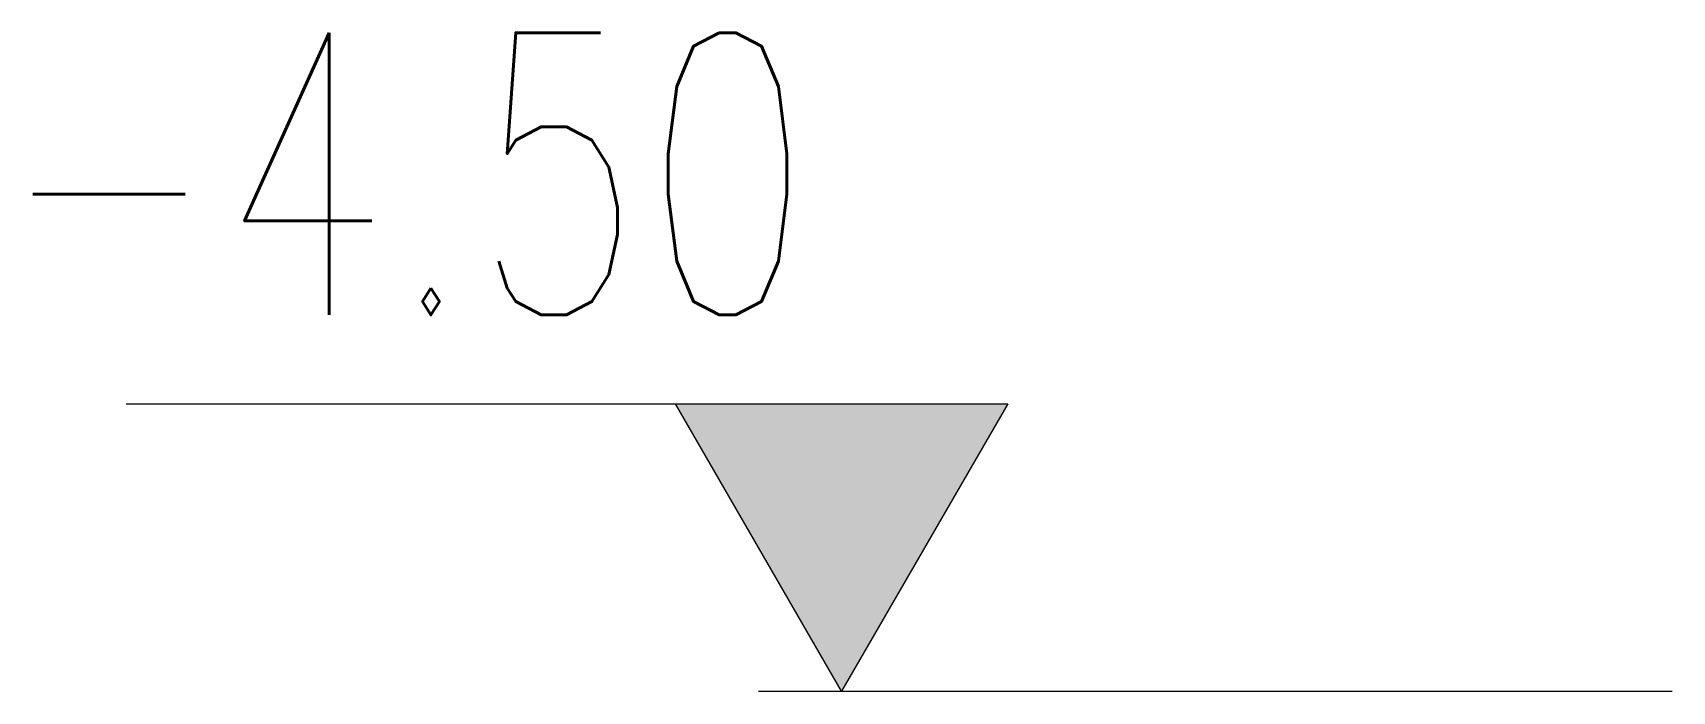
# Model space of a CAD drawing. Header units: inches. Extents: x -7543 to -822, y 102837 to 190349.
# Drawn here: x -827.54585 to -827.52611, y 102836.70788 to 102836.71582 of the extents above; entities that cross this region are included whole.
import ezdxf
from ezdxf.enums import TextEntityAlignment as Align

# ---------------------------------------------------------------- set-up
doc = ezdxf.new("R2010")
doc.units = ezdxf.units.IN
doc.header["$MEASUREMENT"] = 0
doc.layers.add('ICOL', color=55, linetype='Continuous', lineweight=25)
doc.styles.add('KAPı-PEN', font='simplex.shx', dxfattribs={"width": 0.7, "height": 10})

msp = doc.modelspace()

# ---------------------------------------------------------------- hatches: boundary and pattern name
at = {"layer": 'ICOL'}
msp.add_hatch(color=2, dxfattribs=at).paths.add_polyline_path([(-827.534108, 102836.711349), (-827.538108, 102836.711349), (-827.536108, 102836.707885)])

# ---------------------------------------------------------------- linework, layer by layer
at = {"layer": 'ICOL', "color": 2}
for p, q in [((-827.544721, 102836.711349), (-827.534108, 102836.711349)), ((-827.536108, 102836.707885), (-827.538108, 102836.711349)), ((-827.534108, 102836.711349), (-827.536108, 102836.707885)), ((-827.537108, 102836.707885), (-827.526108, 102836.707885))]:
    msp.add_line(p, q, dxfattribs=at)

# ---------------------------------------------------------------- texts
at = {"layer": 'ICOL', "color": 2, "style": 'KAPı-PEN', "width": 0.7}
msp.add_attdef('-4.50', text='+17.50', height=0.0034, dxfattribs=at).set_placement((-827.541357, 102836.712418), align=Align.CENTER)

doc.saveas('drawing.dxf')
